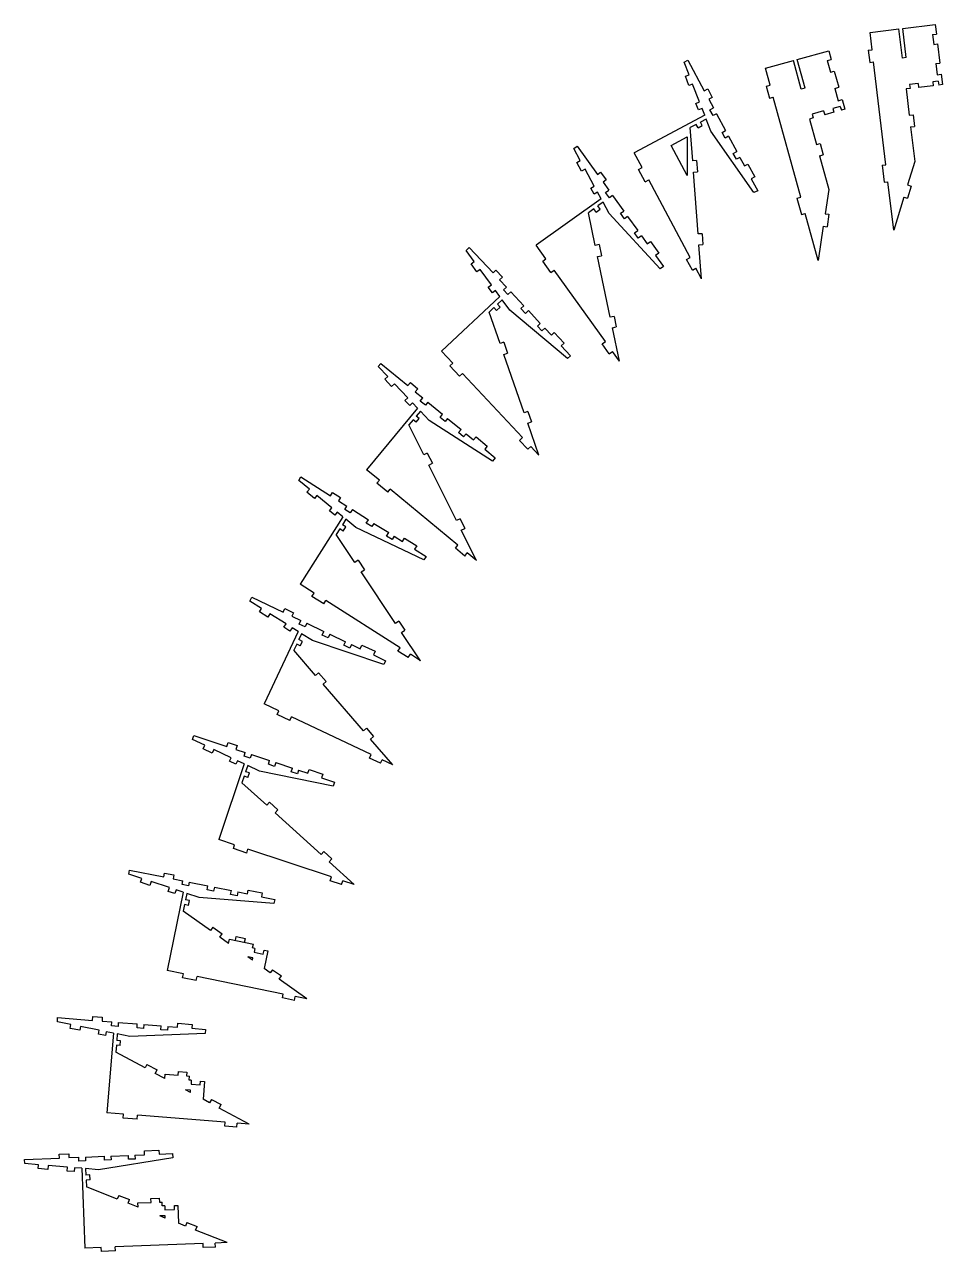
# Model space of a CAD drawing. Extents: x -708 to 775, y -958 to 880.
# Drawn here: x -708 to -11, y -52 to 880 of the extents above; entities that cross this region are included whole.
import ezdxf

# ---------------------------------------------------------------- set-up
doc = ezdxf.new("R2010")
doc.units = 0
doc.layers.get('0').update_dxf_attribs({"linetype": 'CONTINUOUS'})

msp = doc.modelspace()

# ---------------------------------------------------------------- linework, layer by layer
at = {"color": 7, "linetype": 'CONTINUOUS'}
for p, q in [((-66.06, 873.95), (-44.21, 876.56)), ((-41.57, 854.41), (-44.21, 876.56)), ((-41.24, 876.92), (-16.55, 879.87)), ((-38.59, 854.77), (-41.24, 876.92)), ((-16.55, 879.87), (-15.69, 872.63)), ((-64.48, 860.72), (-66.06, 873.95)), ((-18.67, 872.28), (-15.69, 872.63)), ((-18.67, 872.28), (-17.77, 864.8)), ((-121.41, 853.25), (-97.43, 859.81)), ((-97.43, 859.81), (-95.68, 853.41)), ((-67.46, 860.36), (-64.48, 860.72)), ((-67.46, 860.36), (-66.36, 851.15)), ((-17.77, 864.8), (-14.79, 865.15)), ((-14.79, 865.15), (-13.05, 850.59)), ((-207.31, 851.42), (-204.49, 852.93)), ((-203.54, 841.69), (-207.31, 851.42)), ((-204.49, 852.93), (-192, 829.57)), ((-145.52, 846.64), (-124.3, 852.45)), ((-118.35, 830.75), (-124.3, 852.45)), ((-115.46, 831.54), (-121.41, 853.25)), ((-98.57, 852.61), (-95.68, 853.41)), ((-98.57, 852.61), (-96.15, 843.78)), ((-66.36, 851.15), (-63.38, 851.51)), ((-54.03, 773.31), (-63.38, 851.51)), ((-38.59, 854.77), (-41.57, 854.41)), ((-16.03, 850.24), (-13.05, 850.59)), ((-16.03, 850.24), (-15.01, 841.71)), ((-206.34, 840.6), (-203.54, 841.69)), ((-203.63, 833.61), (-206.34, 840.6)), ((-142, 833.79), (-145.52, 846.64)), ((-96.15, 843.78), (-93.26, 844.58)), ((-93.26, 844.58), (-89.87, 832.21)), ((-15.01, 841.71), (-12.03, 842.06)), ((-12.03, 842.06), (-11.1, 834.24)), ((-200.83, 834.7), (-203.63, 833.61)), ((-195.55, 821.09), (-200.83, 834.7)), ((-192, 829.57), (-189.35, 830.98)), ((-189.35, 830.98), (-185.92, 824.55)), ((-144.89, 833), (-142, 833.79)), ((-144.89, 833), (-142.44, 824.05)), ((-115.46, 831.54), (-118.35, 830.75)), ((-92.76, 831.42), (-89.87, 832.21)), ((-92.76, 831.42), (-90.2, 822.05)), ((-35.71, 831.3), (-38.76, 830.93)), ((-38.76, 830.93), (-36.37, 810.95)), ((-29.58, 835.05), (-36.06, 834.27)), ((-36.06, 834.27), (-35.71, 831.3)), ((-29.58, 835.05), (-29.23, 832.07)), ((-18.14, 833.4), (-29.23, 832.07)), ((-14.31, 836.87), (-18.49, 836.38)), ((-18.49, 836.38), (-18.14, 833.4)), ((-14.31, 836.87), (-13.96, 833.9)), ((-11.1, 834.24), (-13.96, 833.9)), ((-198.35, 820), (-195.55, 821.09)), ((-196.43, 815.04), (-198.35, 820)), ((-185.92, 824.55), (-188.56, 823.14)), ((-188.56, 823.14), (-185.06, 816.58)), ((-142.44, 824.05), (-139.55, 824.84)), ((-118.74, 748.88), (-139.55, 824.84)), ((-90.2, 822.05), (-87.3, 822.84)), ((-87.3, 822.84), (-85.29, 815.49)), ((-191.62, 810.94), (-245.15, 782.32)), ((-193.63, 816.12), (-196.43, 815.04)), ((-191.62, 810.94), (-193.63, 816.12)), ((-187.7, 815.16), (-185.06, 816.58)), ((-185.34, 810.75), (-187.7, 815.16)), ((-182.7, 812.17), (-185.34, 810.75)), ((-182.7, 812.17), (-175.88, 799.41)), ((-101.32, 814.21), (-110.06, 811.81)), ((-110.06, 811.81), (-109.26, 808.92)), ((-101.32, 814.21), (-100.53, 811.31)), ((-93.52, 813.23), (-100.53, 811.31)), ((-88.69, 817.67), (-94.31, 816.13)), ((-94.31, 816.13), (-93.52, 813.23)), ((-88.69, 817.67), (-87.9, 814.77)), ((-85.29, 815.49), (-87.9, 814.77)), ((-36.37, 810.95), (-33.39, 811.3)), ((-33.39, 811.3), (-32.33, 802.44)), ((-198.16, 804.04), (-202.66, 801.63)), ((-200.78, 776.38), (-202.66, 801.63)), ((-196.75, 801.39), (-198.16, 804.04)), ((-196.75, 801.39), (-193.48, 803.14)), ((-190.53, 808.12), (-194.89, 805.78)), ((-193.48, 803.14), (-194.89, 805.78)), ((-186.98, 798.97), (-190.53, 808.12)), ((-109.26, 808.92), (-112.16, 808.13)), ((-112.16, 808.13), (-106.84, 788.71)), ((-35.31, 802.08), (-32.33, 802.44)), ((-35.31, 802.08), (-32.17, 775.78)), ((-217.05, 787.98), (-204.88, 794.49)), ((-204.88, 794.49), (-204.88, 765.22)), ((-154.27, 752.19), (-186.98, 798.97)), ((-178.52, 797.99), (-175.88, 799.41)), ((-176.17, 793.58), (-178.52, 797.99)), ((-173.52, 795), (-176.17, 793.58)), ((-173.52, 795), (-167.29, 783.34)), ((-291.16, 785.68), (-288.57, 787.55)), ((-286.15, 776.53), (-291.16, 785.68)), ((-288.57, 787.55), (-273.12, 766.03)), ((-204.88, 765.22), (-217.05, 787.98)), ((-169.93, 781.93), (-167.29, 783.34)), ((-106.84, 788.71), (-103.95, 789.51)), ((-103.95, 789.51), (-101.59, 780.9)), ((-288.78, 775.09), (-286.15, 776.53)), ((-285.17, 768.51), (-288.78, 775.09)), ((-239.22, 771.24), (-245.15, 782.32)), ((-197.79, 776.6), (-200.78, 776.38)), ((-197.79, 776.6), (-197.14, 767.91)), ((-167.58, 777.52), (-169.93, 781.93)), ((-164.93, 778.93), (-167.58, 777.52)), ((-164.93, 778.93), (-161.47, 772.45)), ((-161.47, 772.45), (-158.82, 773.86)), ((-158.82, 773.86), (-153.65, 764.2)), ((-104.48, 780.11), (-101.59, 780.9)), ((-104.48, 780.11), (-97.48, 754.55)), ((-32.17, 775.78), (-37.61, 758.02)), ((-282.54, 769.96), (-285.17, 768.51)), ((-275.52, 757.16), (-282.54, 769.96)), ((-273.12, 766.03), (-270.68, 767.78)), ((-270.68, 767.78), (-266.43, 761.86)), ((-241.87, 769.82), (-239.22, 771.24)), ((-236.86, 760.45), (-241.87, 769.82)), ((-200.13, 767.69), (-197.14, 767.91)), ((-196.64, 720.82), (-200.13, 767.69)), ((-153.65, 764.2), (-156.3, 762.78)), ((-57.01, 772.95), (-54.03, 773.31)), ((-57.01, 772.95), (-55.46, 760.04)), ((-278.16, 755.72), (-275.52, 757.16)), ((-275.6, 751.05), (-278.16, 755.72)), ((-266.43, 761.86), (-268.86, 760.11)), ((-268.86, 760.11), (-264.52, 754.07)), ((-236.86, 760.45), (-234.22, 761.87)), ((-202.73, 702.97), (-234.22, 761.87)), ((-156.3, 762.78), (-151.44, 753.7)), ((-55.46, 760.04), (-52.49, 760.4)), ((-48.11, 723.79), (-52.49, 760.4)), ((-37.61, 758.02), (-34.75, 757.14)), ((-34.75, 757.14), (-37.55, 747.99)), ((-270.29, 747.61), (-319.6, 712.21)), ((-272.97, 752.49), (-275.6, 751.05)), ((-270.29, 747.61), (-272.97, 752.49)), ((-266.96, 752.32), (-264.52, 754.07)), ((-264.04, 748.25), (-266.96, 752.32)), ((-261.61, 750), (-264.04, 748.25)), ((-261.61, 750), (-253.17, 738.25)), ((-151.44, 753.7), (-154.27, 752.19)), ((-121.63, 748.09), (-118.74, 748.88)), ((-121.63, 748.09), (-118.2, 735.55)), ((-97.48, 754.55), (-100.24, 736.18)), ((-40.42, 748.87), (-48.11, 723.79)), ((-40.42, 748.87), (-37.55, 747.99)), ((-275.87, 739.91), (-280.01, 736.94)), ((-274.83, 712.15), (-280.01, 736.94)), ((-274.12, 737.48), (-275.87, 739.91)), ((-274.12, 737.48), (-271.11, 739.64)), ((-268.84, 744.96), (-272.86, 742.08)), ((-271.11, 739.64), (-272.86, 742.08)), ((-264.12, 736.36), (-268.84, 744.96)), ((-225.54, 694.29), (-264.12, 736.36)), ((-255.61, 736.5), (-253.17, 738.25)), ((-252.69, 732.44), (-255.61, 736.5)), ((-118.2, 735.55), (-115.31, 736.34)), ((-105.57, 700.79), (-115.31, 736.34)), ((-100.24, 736.18), (-97.28, 735.74)), ((-250.25, 734.19), (-252.69, 732.44)), ((-250.25, 734.19), (-242.54, 723.46)), ((-97.28, 735.74), (-98.7, 726.28)), ((-244.98, 721.71), (-242.54, 723.46)), ((-242.07, 717.64), (-244.98, 721.71)), ((-239.63, 719.39), (-242.07, 717.64)), ((-239.63, 719.39), (-235.34, 713.42)), ((-193.65, 721.04), (-196.64, 720.82)), ((-193.65, 721.04), (-193.04, 712.84)), ((-101.67, 726.73), (-105.57, 700.79)), ((-101.67, 726.73), (-98.7, 726.28)), ((-372.81, 708.36), (-370.48, 710.55)), ((-366.65, 699.93), (-372.81, 708.36)), ((-370.48, 710.55), (-352.38, 691.21)), ((-312.26, 702), (-319.6, 712.21)), ((-271.89, 712.77), (-274.83, 712.15)), ((-271.89, 712.77), (-270.11, 704.23)), ((-235.34, 713.42), (-232.9, 715.17)), ((-232.9, 715.17), (-226.51, 706.27)), ((-196.03, 712.62), (-193.04, 712.84)), ((-194.11, 686.84), (-196.03, 712.62)), ((-369.08, 698.16), (-366.65, 699.93)), ((-314.7, 700.25), (-312.26, 702)), ((-308.51, 691.62), (-314.7, 700.25)), ((-273.04, 703.62), (-270.11, 704.23)), ((-263.42, 657.62), (-273.04, 703.62)), ((-226.51, 706.27), (-228.95, 704.52)), ((-228.95, 704.52), (-222.94, 696.15)), ((-205.38, 701.56), (-202.73, 702.97)), ((-201.03, 693.43), (-205.38, 701.56)), ((-364.65, 692.11), (-369.08, 698.16)), ((-362.23, 693.88), (-364.65, 692.11)), ((-353.62, 682.1), (-362.23, 693.88)), ((-352.38, 691.21), (-350.19, 693.26)), ((-350.19, 693.26), (-345.21, 687.93)), ((-308.51, 691.62), (-306.07, 693.37)), ((-267.12, 639.12), (-306.07, 693.37)), ((-222.94, 696.15), (-225.54, 694.29)), ((-201.03, 693.43), (-198.38, 694.84)), ((-194.11, 686.84), (-198.38, 694.84)), ((-356.04, 680.33), (-353.62, 682.1)), ((-352.9, 676.03), (-356.04, 680.33)), ((-345.21, 687.93), (-347.4, 685.88)), ((-347.4, 685.88), (-342.31, 680.45)), ((-344.5, 678.4), (-342.31, 680.45)), ((-347.2, 673.31), (-391.51, 631.83)), ((-350.48, 677.8), (-352.9, 676.03)), ((-347.2, 673.31), (-350.48, 677.8)), ((-341.09, 674.75), (-344.5, 678.4)), ((-338.89, 676.8), (-341.09, 674.75)), ((-338.89, 676.8), (-329.01, 666.24)), ((-351.73, 664.95), (-355.46, 661.47)), ((-349.68, 662.76), (-351.73, 664.95)), ((-349.68, 662.76), (-346.98, 665.29)), ((-345.41, 670.87), (-349.03, 667.48)), ((-346.98, 665.29), (-349.03, 667.48)), ((-339.62, 662.94), (-345.41, 670.87)), ((-295.93, 626.21), (-339.62, 662.94)), ((-331.2, 664.19), (-329.01, 666.24)), ((-327.78, 660.53), (-331.2, 664.19)), ((-325.59, 662.58), (-327.78, 660.53)), ((-325.59, 662.58), (-316.56, 652.94)), ((-347.11, 637.56), (-355.46, 661.47)), ((-318.75, 650.89), (-316.56, 652.94)), ((-260.49, 658.23), (-263.42, 657.62)), ((-260.49, 658.23), (-258.8, 650.18)), ((-315.34, 647.23), (-318.75, 650.89)), ((-313.14, 649.28), (-315.34, 647.23)), ((-313.14, 649.28), (-308.12, 643.92)), ((-308.12, 643.92), (-305.93, 645.97)), ((-305.93, 645.97), (-298.44, 637.96)), ((-261.74, 649.57), (-258.8, 650.18)), ((-256.45, 624.26), (-261.74, 649.57)), ((-344.28, 638.55), (-347.11, 637.56)), ((-344.28, 638.55), (-341.41, 630.31)), ((-298.44, 637.96), (-300.63, 635.91)), ((-300.63, 635.91), (-293.6, 628.39)), ((-269.55, 637.37), (-267.12, 639.12)), ((-264.18, 629.88), (-269.55, 637.37)), ((-382.93, 622.65), (-391.51, 631.83)), ((-344.24, 629.33), (-341.41, 630.31)), ((-328.76, 584.95), (-344.24, 629.33)), ((-293.6, 628.39), (-295.93, 626.21)), ((-264.18, 629.88), (-261.74, 631.63)), ((-256.45, 624.26), (-261.74, 631.63)), ((-439.57, 620.07), (-437.53, 622.54)), ((-432.39, 612.5), (-439.57, 620.07)), ((-437.53, 622.54), (-417.12, 605.65)), ((-385.12, 620.6), (-382.93, 622.65)), ((-377.86, 612.85), (-385.12, 620.6)), ((-434.57, 610.43), (-432.39, 612.5)), ((-429.41, 604.99), (-434.57, 610.43)), ((-427.23, 607.05), (-429.41, 604.99)), ((-417.19, 596.46), (-427.23, 607.05)), ((-417.12, 605.65), (-415.21, 607.97)), ((-415.21, 607.97), (-409.59, 603.32)), ((-377.86, 612.85), (-375.67, 614.9)), ((-330.03, 566.14), (-375.67, 614.9)), ((-419.37, 594.4), (-417.19, 596.46)), ((-409.59, 603.32), (-411.5, 601.01)), ((-411.5, 601.01), (-405.77, 596.27)), ((-409.7, 588.56), (-448.39, 541.78)), ((-415.71, 590.53), (-419.37, 594.4)), ((-413.53, 592.6), (-415.71, 590.53)), ((-409.7, 588.56), (-413.53, 592.6)), ((-407.68, 593.95), (-405.77, 596.27)), ((-403.83, 590.77), (-407.68, 593.95)), ((-401.91, 593.08), (-403.83, 590.77)), ((-401.91, 593.08), (-390.76, 583.86)), ((-413.14, 579.69), (-416.39, 575.77)), ((-410.83, 577.78), (-413.14, 579.69)), ((-410.83, 577.78), (-408.47, 580.64)), ((-407.62, 586.36), (-410.78, 582.55)), ((-408.47, 580.64), (-410.78, 582.55)), ((-400.87, 579.24), (-407.62, 586.36)), ((-352.87, 548.36), (-400.87, 579.24)), ((-392.68, 581.55), (-390.76, 583.86)), ((-388.82, 578.36), (-392.68, 581.55)), ((-386.91, 580.67), (-388.82, 578.36)), ((-386.91, 580.67), (-376.73, 572.25)), ((-325.93, 585.94), (-328.76, 584.95)), ((-326.05, 577.19), (-323.22, 578.17)), ((-325.93, 585.94), (-323.22, 578.17)), ((-405.07, 553.11), (-416.39, 575.77)), ((-378.64, 569.94), (-376.73, 572.25)), ((-374.79, 566.75), (-378.64, 569.94)), ((-372.87, 569.06), (-374.79, 566.75)), ((-372.87, 569.06), (-367.21, 564.38)), ((-317.53, 552.78), (-326.05, 577.19)), ((-367.21, 564.38), (-365.3, 566.69)), ((-365.3, 566.69), (-356.85, 559.7)), ((-356.85, 559.7), (-358.76, 557.39)), ((-332.22, 564.09), (-330.03, 566.14)), ((-325.92, 557.35), (-332.22, 564.09)), ((-325.92, 557.35), (-323.73, 559.4)), ((-317.53, 552.78), (-323.73, 559.4)), ((-402.39, 554.45), (-405.07, 553.11)), ((-402.39, 554.45), (-398.5, 546.65)), ((-358.76, 557.39), (-350.83, 550.83)), ((-350.83, 550.83), (-352.87, 548.36)), ((-438.7, 533.77), (-448.39, 541.78)), ((-401.18, 545.31), (-398.5, 546.65)), ((-380.18, 503.26), (-401.18, 545.31)), ((-500, 533.57), (-498.28, 536.27)), ((-491.93, 526.96), (-500, 533.57)), ((-498.28, 536.27), (-475.92, 522.08)), ((-440.61, 531.46), (-438.7, 533.77)), ((-432.43, 524.69), (-440.61, 531.46)), ((-493.83, 524.64), (-491.93, 526.96)), ((-488.03, 519.88), (-493.83, 524.64)), ((-486.13, 522.2), (-488.03, 519.88)), ((-474.84, 512.95), (-486.13, 522.2)), ((-475.92, 522.08), (-474.31, 524.61)), ((-474.31, 524.61), (-468.16, 520.7)), ((-432.43, 524.69), (-430.52, 527)), ((-379.05, 484.44), (-430.52, 527)), ((-476.74, 510.63), (-474.84, 512.95)), ((-468.16, 520.7), (-469.76, 518.17)), ((-469.76, 518.17), (-463.48, 514.18)), ((-465.09, 511.65), (-463.48, 514.18)), ((-466.42, 506.04), (-498.95, 454.8)), ((-472.63, 507.25), (-476.74, 510.63)), ((-470.72, 509.57), (-472.63, 507.25)), ((-466.42, 506.04), (-470.72, 509.57)), ((-464.09, 504.13), (-466.74, 499.95)), ((-460.87, 508.97), (-465.09, 511.65)), ((-456.5, 497.91), (-464.09, 504.13)), ((-459.26, 511.5), (-460.87, 508.97)), ((-459.26, 511.5), (-447.04, 503.75)), ((-448.65, 501.22), (-447.04, 503.75)), ((-377.5, 504.61), (-380.18, 503.26)), ((-377.5, 504.61), (-373.82, 497.25)), ((-468.72, 496.82), (-471.46, 492.52)), ((-466.19, 495.21), (-468.72, 496.82)), ((-464.21, 498.34), (-466.74, 499.95)), ((-466.19, 495.21), (-464.21, 498.34)), ((-405, 473.27), (-456.5, 497.91)), ((-444.43, 498.54), (-448.65, 501.22)), ((-442.82, 501.07), (-444.43, 498.54)), ((-442.82, 501.07), (-431.67, 493.99)), ((-433.27, 491.45), (-431.67, 493.99)), ((-376.51, 495.91), (-373.82, 497.25)), ((-364.95, 472.78), (-376.51, 495.91)), ((-457.4, 471.45), (-471.46, 492.52)), ((-429.05, 488.78), (-433.27, 491.45)), ((-427.44, 491.31), (-429.05, 488.78)), ((-427.44, 491.31), (-421.24, 487.37)), ((-421.24, 487.37), (-419.63, 489.9)), ((-419.63, 489.9), (-410.37, 484.03)), ((-410.37, 484.03), (-411.98, 481.49)), ((-411.98, 481.49), (-403.29, 475.97)), ((-403.29, 475.97), (-405, 473.27)), ((-380.96, 482.13), (-379.05, 484.44)), ((-373.86, 476.25), (-380.96, 482.13)), ((-373.86, 476.25), (-371.95, 478.57)), ((-364.95, 472.78), (-371.95, 478.57)), ((-454.9, 473.12), (-457.4, 471.45)), ((-454.9, 473.12), (-450.06, 465.87)), ((-452.56, 464.2), (-450.06, 465.87)), ((-426.46, 425.11), (-452.56, 464.2)), ((-488.34, 448.06), (-498.95, 454.8)), ((-489.95, 445.53), (-488.34, 448.06)), ((-537.07, 442.01), (-535.71, 444.9)), ((-528.25, 436.43), (-537.07, 442.01)), ((-535.71, 444.9), (-511.76, 433.57)), ((-480.98, 439.84), (-489.95, 445.53)), ((-480.98, 439.84), (-479.37, 442.37)), ((-422.99, 406.58), (-479.37, 442.37)), ((-529.85, 433.9), (-528.25, 436.43)), ((-523.51, 429.89), (-529.85, 433.9)), ((-521.91, 432.43), (-523.51, 429.89)), ((-509.57, 424.64), (-521.91, 432.43)), ((-511.76, 433.57), (-510.48, 436.28)), ((-510.48, 436.28), (-503.89, 433.16)), ((-503.89, 433.16), (-505.17, 430.45)), ((-505.17, 430.45), (-498.45, 427.26)), ((-511.17, 422.1), (-509.57, 424.64)), ((-506.67, 419.26), (-511.17, 422.1)), ((-505.07, 421.79), (-506.67, 419.26)), ((-500.36, 418.82), (-505.07, 421.79)), ((-499.73, 424.55), (-498.45, 427.26)), ((-495.21, 422.41), (-499.73, 424.55)), ((-493.93, 425.13), (-495.21, 422.41)), ((-493.93, 425.13), (-480.85, 418.93)), ((-423.97, 426.78), (-426.46, 425.11)), ((-423.97, 426.78), (-419.4, 419.94)), ((-421.9, 418.27), (-419.4, 419.94)), ((-500.36, 418.82), (-526.33, 363.96)), ((-497.81, 417.21), (-499.93, 412.74)), ((-497.22, 411.45), (-499.93, 412.74)), ((-498.8, 408.1), (-497.22, 411.45)), ((-489.51, 411.97), (-497.81, 417.21)), ((-435.38, 393.87), (-489.51, 411.97)), ((-482.13, 416.22), (-480.85, 418.93)), ((-477.62, 414.08), (-482.13, 416.22)), ((-476.33, 416.8), (-477.62, 414.08)), ((-476.33, 416.8), (-464.39, 411.14)), ((-465.67, 408.43), (-464.39, 411.14)), ((-407.54, 396.77), (-421.9, 418.27)), ((-501.51, 409.39), (-503.69, 404.78)), ((-487.15, 385.61), (-503.69, 404.78)), ((-498.8, 408.1), (-501.51, 409.39)), ((-461.15, 406.29), (-465.67, 408.43)), ((-459.87, 409), (-461.15, 406.29)), ((-459.87, 409), (-453.22, 405.86)), ((-453.22, 405.86), (-451.94, 408.57)), ((-451.94, 408.57), (-442.03, 403.88)), ((-442.03, 403.88), (-443.31, 401.17)), ((-443.31, 401.17), (-434.01, 396.76)), ((-424.6, 404.04), (-422.99, 406.58)), ((-416.81, 399.1), (-424.6, 404.04)), ((-416.81, 399.1), (-415.21, 401.64)), ((-407.54, 396.77), (-415.21, 401.64)), ((-434.01, 396.76), (-435.38, 393.87)), ((-484.87, 387.57), (-487.15, 385.61)), ((-484.87, 387.57), (-479.18, 380.97)), ((-481.45, 379.01), (-479.18, 380.97)), ((-450.74, 343.43), (-481.45, 379.01)), ((-514.97, 358.58), (-526.33, 363.96)), ((-516.25, 355.87), (-514.97, 358.58)), ((-506.65, 351.33), (-516.25, 355.87)), ((-506.65, 351.33), (-505.37, 354.04)), ((-445, 325.47), (-505.37, 354.04)), ((-448.47, 345.39), (-450.74, 343.43)), ((-448.47, 345.39), (-443.09, 339.17)), ((-580.72, 337), (-579.71, 340.04)), ((-571.29, 332.54), (-580.72, 337)), ((-579.71, 340.04), (-554.57, 331.7)), ((-445.36, 337.21), (-443.09, 339.17)), ((-428.47, 317.64), (-445.36, 337.21)), ((-572.57, 329.83), (-571.29, 332.54)), ((-565.79, 326.62), (-572.57, 329.83)), ((-564.51, 329.34), (-565.79, 326.62)), ((-551.31, 323.1), (-564.51, 329.34)), ((-554.57, 331.7), (-553.63, 334.54)), ((-553.63, 334.54), (-546.71, 332.25)), ((-546.71, 332.25), (-547.65, 329.4)), ((-547.65, 329.4), (-540.59, 327.06)), ((-541.54, 324.21), (-540.59, 327.06)), ((-541.47, 318.45), (-560.59, 260.84)), ((-552.59, 320.39), (-551.31, 323.1)), ((-547.78, 318.11), (-552.59, 320.39)), ((-546.5, 320.82), (-547.78, 318.11)), ((-541.47, 318.45), (-546.5, 320.82)), ((-536.79, 322.63), (-541.54, 324.21)), ((-538.74, 317.15), (-540.3, 312.46)), ((-529.87, 312.96), (-538.74, 317.15)), ((-535.85, 325.48), (-536.79, 322.63)), ((-535.85, 325.48), (-522.11, 320.92)), ((-523.06, 318.08), (-522.11, 320.92)), ((-518.31, 316.5), (-523.06, 318.08)), ((-517.37, 319.35), (-518.31, 316.5)), ((-517.37, 319.35), (-504.82, 315.19)), ((-446.29, 322.76), (-445, 325.47)), ((-437.96, 318.81), (-446.29, 322.76)), ((-437.96, 318.81), (-436.67, 321.52)), ((-428.47, 317.64), (-436.67, 321.52)), ((-541.46, 308.94), (-543.07, 304.1)), ((-538.62, 307.99), (-541.46, 308.94)), ((-537.45, 311.51), (-540.3, 312.46)), ((-538.62, 307.99), (-537.45, 311.51)), ((-473.93, 301.56), (-529.87, 312.96)), ((-505.77, 312.34), (-504.82, 315.19)), ((-501.02, 310.77), (-505.77, 312.34)), ((-500.08, 313.61), (-501.02, 310.77)), ((-500.08, 313.61), (-493.1, 311.3)), ((-493.1, 311.3), (-492.16, 314.14)), ((-492.16, 314.14), (-481.75, 310.69)), ((-481.75, 310.69), (-482.7, 307.85)), ((-482.7, 307.85), (-472.92, 304.6)), ((-524.32, 287.08), (-543.07, 304.1)), ((-472.92, 304.6), (-473.93, 301.56)), ((-522.3, 289.3), (-524.32, 287.08)), ((-522.3, 289.3), (-515.84, 283.44)), ((-517.86, 281.22), (-515.84, 283.44)), ((-483.06, 249.64), (-517.86, 281.22)), ((-548.66, 256.88), (-560.59, 260.84)), ((-549.6, 254.03), (-548.66, 256.88)), ((-539.52, 250.69), (-549.6, 254.03)), ((-539.52, 250.69), (-538.57, 253.53)), ((-475.19, 232.5), (-538.57, 253.53)), ((-481.04, 251.86), (-483.06, 249.64)), ((-481.04, 251.86), (-474.95, 246.33)), ((-476.97, 244.11), (-474.95, 246.33)), ((-457.83, 226.74), (-476.97, 244.11)), ((-629.07, 234.66), (-628.43, 237.8)), ((-619.16, 231.36), (-629.07, 234.66)), ((-628.43, 237.8), (-602.47, 232.53)), ((-602.47, 232.53), (-601.88, 235.47)), ((-601.88, 235.47), (-594.73, 234.03)), ((-594.73, 234.03), (-595.33, 231.09)), ((-620.11, 228.52), (-619.16, 231.36)), ((-613, 226.15), (-620.11, 228.52)), ((-612.05, 229), (-613, 226.15)), ((-598.2, 224.39), (-612.05, 229)), ((-599.15, 221.54), (-598.2, 224.39)), ((-595.33, 231.09), (-588.03, 229.61)), ((-588.63, 226.67), (-588.03, 229.61)), ((-583.73, 225.67), (-588.63, 226.67)), ((-583.13, 228.61), (-583.73, 225.67)), ((-583.13, 228.61), (-568.95, 225.74)), ((-569.55, 222.8), (-568.95, 225.74)), ((-564.05, 224.75), (-564.65, 221.81)), ((-564.05, 224.75), (-551.1, 222.12)), ((-476.13, 229.65), (-475.19, 232.5)), ((-467.38, 226.75), (-476.13, 229.65)), ((-467.38, 226.75), (-466.44, 229.6)), ((-457.83, 226.74), (-466.44, 229.6)), ((-587.87, 220.95), (-599.93, 161.47)), ((-594.1, 219.86), (-599.15, 221.54)), ((-593.15, 222.71), (-594.1, 219.86)), ((-587.87, 220.95), (-593.15, 222.71)), ((-585, 220), (-585.99, 215.15)), ((-583.05, 214.55), (-585.99, 215.15)), ((-575.69, 216.9), (-585, 220)), ((-583.78, 210.92), (-583.05, 214.55)), ((-518.79, 212.31), (-575.69, 216.9)), ((-564.65, 221.81), (-569.55, 222.8)), ((-551.7, 219.18), (-551.1, 222.12)), ((-546.8, 218.19), (-551.7, 219.18)), ((-546.2, 221.13), (-546.8, 218.19)), ((-546.2, 221.13), (-538.99, 219.67)), ((-538.99, 219.67), (-538.4, 222.61)), ((-538.4, 222.61), (-527.66, 220.43)), ((-527.66, 220.43), (-528.25, 217.49)), ((-528.25, 217.49), (-518.16, 215.44)), ((-518.16, 215.44), (-518.79, 212.31)), ((-586.72, 211.52), (-587.74, 206.52)), ((-567.07, 191.88), (-587.74, 206.52)), ((-583.78, 210.92), (-586.72, 211.52)), ((-565.34, 194.32), (-567.07, 191.88)), ((-565.34, 194.32), (-558.23, 189.28)), ((-559.96, 186.84), (-558.23, 189.28)), ((-553.23, 182.07), (-559.96, 186.84)), ((-547.98, 184.35), (-547.38, 187.29)), ((-547.38, 187.29), (-540.53, 185.9)), ((-553.23, 182.07), (-552.58, 185.28)), ((-552.58, 185.28), (-534.37, 181.59)), ((-541.13, 182.96), (-540.53, 185.9)), ((-534.97, 178.65), (-534.37, 181.59)), ((-534.97, 178.65), (-534.97, 178.65)), ((-534.97, 178.65), (-534.97, 178.62)), ((-533.36, 178.29), (-534.97, 178.62)), ((-533.36, 178.29), (-533.95, 175.38)), ((-535.19, 169.28), (-538.7, 171.77)), ((-534.84, 170.99), (-538.7, 171.77)), ((-535.19, 169.28), (-534.84, 170.99)), ((-533.95, 175.38), (-526.93, 173.96)), ((-526.93, 173.96), (-526.33, 176.9)), ((-526.93, 173.96), (-526.33, 176.9)), ((-526.33, 176.9), (-523.55, 176.34)), ((-523.55, 176.34), (-526.27, 162.96)), ((-587.61, 158.97), (-599.93, 161.47)), ((-588.2, 156.03), (-587.61, 158.97)), ((-521.62, 159.66), (-526.27, 162.96)), ((-519.88, 162.11), (-521.62, 159.66)), ((-519.88, 162.11), (-513.17, 157.35)), ((-577.79, 153.92), (-588.2, 156.03)), ((-577.79, 153.92), (-577.2, 156.86)), ((-511.74, 143.59), (-577.2, 156.86)), ((-514.91, 154.91), (-513.17, 157.35)), ((-493.82, 139.96), (-514.91, 154.91)), ((-512.34, 140.65), (-511.74, 143.59)), ((-503.31, 138.82), (-512.34, 140.65)), ((-503.31, 138.82), (-502.71, 141.76)), ((-493.82, 139.96), (-502.71, 141.76)), ((-683.31, 122.56), (-683.06, 125.75)), ((-673.09, 120.47), (-683.31, 122.56)), ((-683.06, 125.75), (-656.65, 123.63)), ((-656.65, 123.63), (-656.41, 126.62)), ((-656.41, 126.62), (-649.15, 126.04)), ((-649.15, 126.04), (-649.39, 123.05)), ((-649.39, 123.05), (-641.97, 122.45)), ((-642.21, 119.46), (-641.97, 122.45)), ((-636.99, 122.05), (-637.23, 119.06)), ((-636.99, 122.05), (-622.56, 120.9)), ((-592.09, 118.45), (-591.85, 121.45)), ((-591.85, 121.45), (-580.93, 120.57)), ((-673.69, 117.53), (-673.09, 120.47)), ((-666.34, 116.04), (-673.69, 117.53)), ((-665.74, 118.97), (-666.34, 116.04)), ((-651.44, 116.06), (-665.74, 118.97)), ((-652.04, 113.12), (-651.44, 116.06)), ((-646.82, 112.05), (-652.04, 113.12)), ((-646.22, 114.99), (-646.82, 112.05)), ((-640.77, 113.88), (-646.22, 114.99)), ((-640.77, 113.88), (-645.62, 53.38)), ((-637.23, 119.06), (-642.21, 119.46)), ((-637.81, 113.28), (-638.21, 108.34)), ((-628.2, 111.32), (-637.81, 113.28)), ((-571.16, 113.57), (-628.2, 111.32)), ((-622.8, 117.91), (-622.56, 120.9)), ((-617.82, 117.51), (-622.8, 117.91)), ((-617.58, 120.5), (-617.82, 117.51)), ((-617.58, 120.5), (-604.41, 119.44)), ((-604.65, 116.45), (-604.41, 119.44)), ((-599.66, 116.05), (-604.65, 116.45)), ((-599.42, 119.04), (-599.66, 116.05)), ((-599.42, 119.04), (-592.09, 118.45)), ((-580.93, 120.57), (-581.17, 117.58)), ((-581.17, 117.58), (-570.9, 116.76)), ((-570.9, 116.76), (-571.16, 113.57)), ((-638.5, 104.65), (-638.91, 99.57)), ((-635.51, 104.41), (-638.5, 104.65)), ((-635.22, 108.1), (-638.21, 108.34)), ((-635.51, 104.41), (-635.22, 108.1)), ((-616.65, 87.5), (-638.91, 99.57)), ((-615.22, 90.14), (-616.65, 87.5)), ((-615.22, 90.14), (-607.55, 85.99)), ((-608.98, 83.35), (-607.55, 85.99)), ((-591.45, 81.89), (-591.21, 84.88)), ((-591.45, 81.89), (-591.21, 84.88)), ((-591.21, 84.88), (-584.99, 84.38)), ((-591.21, 84.88), (-591.21, 84.88)), ((-584.99, 84.38), (-585.23, 81.39)), ((-601.73, 79.42), (-608.98, 83.35)), ((-601.73, 79.42), (-601.46, 82.69)), ((-601.46, 82.69), (-591.45, 81.89)), ((-585.23, 81.39), (-582.96, 81.21)), ((-583.2, 78.21), (-582.96, 81.21)), ((-581.55, 78.08), (-583.2, 78.21)), ((-581.55, 78.08), (-581.79, 75.09)), ((-581.79, 75.09), (-574.78, 74.53)), ((-574.78, 74.53), (-574.54, 77.52)), ((-574.78, 74.53), (-574.54, 77.52)), ((-574.54, 77.52), (-571.58, 77.28)), ((-574.54, 77.52), (-574.54, 77.52)), ((-571.58, 77.28), (-572.67, 63.67)), ((-582.28, 68.88), (-586.07, 70.93)), ((-582.14, 70.62), (-586.07, 70.93)), ((-582.28, 68.88), (-582.14, 70.62)), ((-567.66, 60.96), (-572.67, 63.67)), ((-566.23, 63.6), (-567.66, 60.96)), ((-566.23, 63.6), (-559, 59.68)), ((-560.43, 57.04), (-559, 59.68)), ((-537.7, 44.72), (-560.43, 57.04)), ((-633.09, 52.37), (-645.62, 53.38)), ((-633.33, 49.38), (-633.09, 52.37)), ((-622.75, 48.53), (-633.33, 49.38)), ((-622.75, 48.53), (-622.51, 51.52)), ((-555.93, 46.19), (-622.51, 51.52)), ((-556.17, 43.2), (-555.93, 46.19)), ((-546.99, 42.46), (-556.17, 43.2)), ((-546.99, 42.46), (-546.75, 45.45)), ((-537.7, 44.72), (-546.75, 45.45)), ((-708.22, 18.05), (-681.75, 19.07)), ((-681.87, 22.07), (-674.58, 22.35)), ((-681.75, 19.07), (-681.87, 22.07)), ((-674.58, 22.35), (-674.47, 19.35)), ((-674.47, 19.35), (-667.03, 19.64)), ((-666.92, 16.64), (-667.03, 19.64)), ((-662.04, 19.83), (-647.58, 20.39)), ((-662.04, 19.83), (-661.92, 16.84)), ((-595.66, 19.2), (-652.04, 10.21)), ((-647.46, 17.4), (-647.58, 20.39)), ((-642.58, 20.59), (-629.37, 21.1)), ((-642.58, 20.59), (-642.46, 17.59)), ((-629.26, 18.1), (-629.37, 21.1)), ((-624.38, 21.29), (-617.03, 21.58)), ((-624.38, 21.29), (-624.26, 18.29)), ((-617.15, 24.57), (-606.19, 25)), ((-617.03, 21.58), (-617.15, 24.57)), ((-606.19, 25), (-606.08, 22)), ((-606.08, 22), (-595.79, 22.4)), ((-595.79, 22.4), (-595.66, 19.2)), ((-708.1, 14.85), (-708.22, 18.05)), ((-697.69, 13.99), (-708.1, 14.85)), ((-697.94, 11), (-697.69, 13.99)), ((-690.47, 10.38), (-697.94, 11)), ((-690.22, 13.37), (-690.47, 10.38)), ((-675.68, 12.17), (-690.22, 13.37)), ((-675.92, 9.18), (-675.68, 12.17)), ((-670.37, 11.73), (-670.62, 8.74)), ((-664.83, 11.27), (-670.37, 11.73)), ((-661.92, 16.84), (-666.92, 16.64)), ((-664.83, 11.27), (-662.48, -49.38)), ((-652.04, 10.21), (-661.82, 11.02)), ((-661.82, 11.02), (-661.62, 6.08)), ((-642.46, 17.59), (-647.46, 17.4)), ((-624.26, 18.29), (-629.26, 18.1)), ((-670.62, 8.74), (-675.92, 9.18)), ((-658.63, 6.19), (-661.62, 6.08)), ((-658.48, 2.49), (-661.48, 2.37)), ((-661.48, 2.37), (-661.28, -2.72)), ((-658.48, 2.49), (-658.63, 6.19)), ((-637.75, -12.07), (-661.28, -2.72)), ((-636.64, -9.28), (-637.75, -12.07)), ((-636.64, -9.28), (-628.54, -12.49)), ((-629.64, -15.28), (-628.54, -12.49)), ((-621.98, -18.33), (-629.64, -15.28)), ((-622.1, -15.05), (-612.06, -14.66)), ((-621.98, -18.33), (-622.1, -15.05)), ((-612.18, -11.66), (-605.94, -11.42)), ((-612.06, -14.66), (-612.18, -11.66)), ((-612.18, -11.66), (-612.18, -11.66)), ((-612.06, -14.66), (-612.18, -11.66)), ((-605.94, -11.42), (-605.83, -14.42)), ((-605.83, -14.42), (-603.77, -14.34)), ((-603.65, -17.34), (-603.77, -14.34)), ((-601.78, -17.26), (-603.65, -17.34)), ((-601.78, -17.26), (-601.66, -20.26)), ((-594.37, -16.98), (-591.79, -16.88)), ((-594.26, -19.98), (-594.37, -16.98)), ((-591.79, -16.88), (-591.26, -30.52)), ((-601.49, -24.75), (-605.42, -24.9)), ((-601.42, -26.49), (-605.42, -24.9)), ((-601.66, -20.26), (-594.26, -19.98)), ((-601.42, -26.49), (-601.49, -24.75)), ((-585.96, -32.62), (-591.26, -30.52)), ((-584.85, -29.84), (-585.96, -32.62)), ((-584.85, -29.84), (-577.21, -32.87)), ((-578.32, -35.66), (-577.21, -32.87)), ((-554.29, -45.2), (-578.32, -35.66)), ((-572.57, -45.9), (-639.31, -48.48)), ((-572.46, -48.9), (-572.57, -45.9)), ((-554.29, -45.2), (-563.36, -45.55)), ((-563.24, -48.55), (-563.36, -45.55)), ((-649.92, -48.89), (-662.48, -49.38)), ((-649.81, -51.89), (-649.92, -48.89)), ((-639.19, -51.48), (-649.81, -51.89)), ((-639.19, -51.48), (-639.31, -48.48)), ((-563.24, -48.55), (-572.46, -48.9))]:
    msp.add_line(p, q, dxfattribs=at)

doc.saveas('drawing.dxf')
